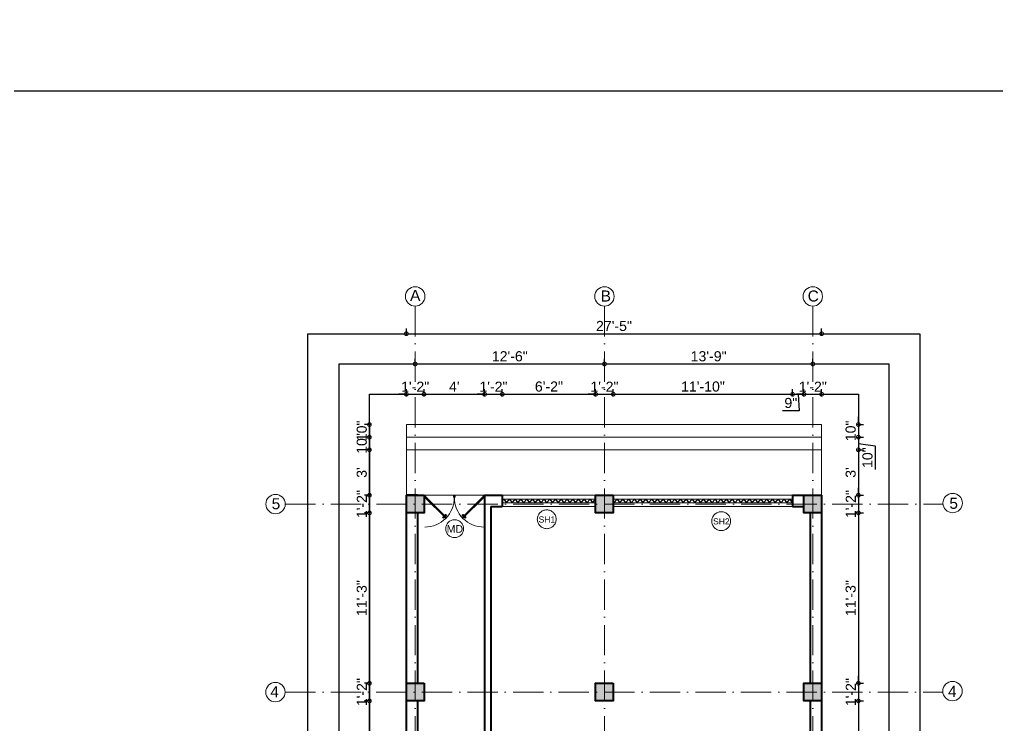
# Model space of a CAD drawing. Header units: inches. Extents: x -71 to 2682309, y -3332 to 801571.
# Drawn here: x 2656203 to 2656978, y 796172 to 796731 of the extents above; entities that cross this region are included whole.
import ezdxf

# ---------------------------------------------------------------- set-up
doc = ezdxf.new("R2010")
doc.units = ezdxf.units.IN
doc.header["$MEASUREMENT"] = 0
doc.header["$PDMODE"] = 99
for name, pattern in [('ACAD_ISO04W100', [30, 24, -3, 0, -3]), ('ACAD_ISO10W100', [18, 12, -3, 0, -3]), ('SOLID', [0])]:
    doc.linetypes.add(name, pattern=pattern)
for name, color, linetype, lineweight in [('CENTER  LINE RA', 10, 'ACAD_ISO04W100', 18), ('CONC. OUTLINE RA', 150, 'Continuous', 40), ('ele 4', 114, 'Continuous', 9), ('elev 2', 20, 'Continuous', 25), ('HATCH RA', 8, 'Continuous', 9), ('PUERTAS', 7, 'Continuous', 13), ('stair EA', 132, 'Continuous', 5), ('TEXT RA', 254, 'Continuous', 20), ('TEXTURE EA', 8, 'ACAD_ISO10W100', 9), ('wall EA', 24, 'Continuous', 40), ('WALL RA', 42, 'Continuous', 50), ('Win EA', 114, 'Continuous', 5)]:
    doc.layers.add(name, color=color, linetype=linetype, lineweight=lineweight)
for name, color, linetype in [('HACTH', 7, 'Continuous'), ('lettring', 7, 'Continuous'), ('text EA', 7, 'Continuous')]:
    doc.layers.add(name, color=color, linetype=linetype)
doc.styles.add('EAPL', font='arial.ttf', dxfattribs={"height": 8})
doc.styles.get("Standard").update_dxf_attribs({"font": 'arial.ttf'})
doc.dimstyles.new('EA Copy of 1-8', dxfattribs={"dimtxt": 8, "dimasz": 6, "dimexe": 4, "dimexo": 6, "dimgap": 2, "dimtad": 1, "dimdec": 0, "dimzin": 0, "dimdsep": 46, "dimlunit": 3, "dimtxsty": 'EAPL', "dimblk": 'DOTSMALL', "dimcen": -0.09, "dimdle": 6, "dimclrd": 256, "dimclre": 256, "dimclrt": 256, "dimadec": 0, "dimazin": 0, "dimtfac": 8, "dimtdec": 0, "dimtix": 1, "dimtmove": 0, "dimatfit": 3, "dimldrblk": 'OPEN30', "dimfxl": 1, "dimfxlon": 1, "dimtolj": 1, "dimtzin": 0, "dimlwd": -1, "dimlwe": -1, "dimarcsym": 0})

# ---------------------------------------------------------------- blocks, each defined once
blk = doc.blocks.new('COLUMN')
at = {"layer": 'HACTH', "lineweight": 30, "transparency": 33554541}
h = blk.add_hatch(color=256, dxfattribs=at)
h.dxf.hatch_style = 1
h.paths.add_polyline_path([(2659104.19, 784576.38), (2659090.19, 784576.38), (2659090.19, 784562.38), (2659104.19, 784562.38)])
at = {"layer": 'CONC. OUTLINE RA'}
blk.add_lwpolyline([(2659090.19, 784576.38), (2659104.19, 784576.38), (2659104.19, 784562.38), (2659090.19, 784562.38)], close=True, dxfattribs=at)
blk = doc.blocks.new('3ft')
at = {"layer": 'PUERTAS', "color": 6}
for p, q in [((1, 2.5), (25.2, 26.7)), ((26, 25.9), (1.8, 1.6)), ((26, 25.9), (25.2, 26.7)), ((0, 2.4), (0, 0)), ((0.7, 2.4), (0, 2.4)), ((1.6, 0), (0, 0)), ((0.7, 1.5), (0.7, 2.4)), ((0.8, 1.5), (0.7, 1.5)), ((0.8, 1.5), (0.8, 2.4)), ((0.8, 1.2), (0.8, 1.5)), ((1.6, 1.2), (0.8, 1.2)), ((1.6, 1.8), (0.9, 2.5)), ((1.6, 1.9), (1, 2.5)), ((1.6, 1.9), (1.6, 1.8)), ((1.8, 1.6), (1.6, 1.8)), ((1.6, 0), (1.6, 1.2)), ((34.4, 0), (34.4, 1.2)), ((34.4, 1.2), (35.2, 1.2)), ((34.4, 0), (36, 0)), ((35.2, 1.2), (35.2, 2.4)), ((35.2, 2.4), (36, 2.4)), ((36, 0), (36, 2.4))]:
    blk.add_line(p, q, dxfattribs=at)
at = {"layer": 'PUERTAS', "color": 8}
for p, q in [((22.6, 24.9), (21.6, 25.7)), ((22.6, 25), (21.7, 25.7)), ((22.7, 25.1), (21.8, 25.9)), ((22.1, 26.3), (22, 26.1)), ((22.9, 25.2), (22, 26.1)), ((22.1, 26.3), (22.3, 26.4)), ((22.3, 26.4), (22.3, 26.4)), ((23.2, 25.5), (22.3, 26.4)), ((23.3, 25.7), (22.5, 26.6)), ((23.5, 25.8), (22.7, 26.8)), ((23.4, 25.8), (22.7, 26.7)), ((22.7, 24.3), (23, 24.8)), ((23, 25), (22.8, 25.1)), ((23, 25), (22.9, 25.2)), ((23, 25), (22.9, 25.1)), ((22.9, 24.5), (23.1, 24.9)), ((23.1, 25.1), (23, 25.2)), ((23.1, 24.8), (23.2, 25)), ((23.3, 25.3), (23.2, 25.4)), ((23.4, 25.4), (23.3, 25.6)), ((23.4, 25.4), (23.3, 25.5)), ((23.4, 25.4), (23.3, 25.5)), ((23.3, 24.9), (23.3, 25.1)), ((23.5, 25.1), (23.3, 25.1)), ((23.6, 25.3), (23.4, 25.2)), ((23.9, 25.5), (23.5, 25.3)), ((24.1, 25.7), (23.6, 25.4)), ((23.6, 23.4), (24.1, 23.7)), ((23.8, 23.6), (24.2, 23.8)), ((24.1, 23.8), (24.3, 23.9)), ((24.2, 24), (24.4, 24)), ((24.2, 23.3), (25, 22.3)), ((24.3, 23.7), (24.4, 23.6)), ((24.3, 23.7), (24.5, 23.6)), ((24.3, 23.6), (24.4, 23.5)), ((24.3, 23.3), (25.1, 22.4)), ((24.4, 24.2), (24.4, 24)), ((24.4, 23.8), (24.5, 23.7)), ((24.4, 23.4), (25.2, 22.5)), ((24.6, 24.3), (24.5, 24.1)), ((24.5, 23.6), (25.4, 22.7)), ((24.8, 24.6), (24.6, 24.2)), ((24.6, 24), (24.7, 23.9)), ((25, 24.8), (24.7, 24.3)), ((24.7, 24.1), (24.8, 23.9)), ((24.7, 24.1), (24.8, 24)), ((24.8, 24.1), (24.9, 24)), ((24.8, 23.8), (25.7, 23)), ((25, 24), (25.9, 23.2)), ((25.1, 24.2), (26.1, 23.4)), ((25.1, 24.1), (26, 23.3)), ((25.6, 22.8), (25.4, 22.7)), ((25.6, 22.8), (25.7, 23)), ((25.7, 23), (25.7, 23)), ((0, 0), (36, 0))]:
    blk.add_line(p, q, dxfattribs=at)
at = {"layer": 'PUERTAS', "color": 1}
for p, q in [((21.7, 25.8), (22.1, 26.3)), ((21.7, 25.7), (22.2, 26.2)), ((21.7, 25.8), (21.7, 25.8)), ((22.5, 25), (21.7, 25.6)), ((22.6, 26.7), (22.1, 26.3)), ((22.7, 26.7), (22.2, 26.2)), ((22.6, 26.7), (22.6, 26.7)), ((22.6, 25), (23, 25.4)), ((22.6, 24.3), (22.9, 24.7)), ((22.6, 24.1), (22.6, 24.1)), ((22.7, 25.1), (22.7, 25.1)), ((23.4, 25.9), (22.8, 26.7)), ((22.8, 25.1), (23.1, 25.3)), ((22.9, 25), (22.8, 25.1)), ((22.9, 24.9), (23.2, 25.2)), ((22.9, 24.8), (22.9, 24.8)), ((22.9, 24.7), (22.9, 24.7)), ((23.4, 25.8), (23, 25.4)), ((23.3, 25.6), (23.1, 25.3)), ((23.5, 25.5), (23.2, 25.2)), ((23.3, 25.7), (23.3, 25.7)), ((23.4, 25.5), (23.3, 25.6)), ((23.4, 23.3), (23.4, 23.3)), ((23.6, 25.5), (23.6, 25.5)), ((23.6, 23.3), (24, 23.6)), ((24.1, 25.8), (23.7, 25.5)), ((23.7, 25.5), (23.7, 25.5)), ((24, 23.6), (24, 23.6)), ((24.1, 23.6), (24.1, 23.6)), ((24.3, 25.8), (24.3, 25.8)), ((24.3, 23.6), (24.5, 23.9)), ((24.3, 23.3), (24.7, 23.7)), ((24.3, 23.6), (24.4, 23.5)), ((24.3, 23.2), (24.9, 22.4)), ((24.4, 23.5), (24.6, 23.8)), ((24.4, 23.4), (24.4, 23.4)), ((24.8, 24.1), (24.5, 23.9)), ((24.9, 24), (24.6, 23.8)), ((25.1, 24.1), (24.7, 23.7)), ((25.1, 24.8), (24.8, 24.4)), ((24.8, 24.4), (24.8, 24.4)), ((24.8, 24.3), (24.8, 24.3)), ((24.8, 24.1), (24.9, 24)), ((25, 24), (25, 24)), ((25, 22.4), (25.5, 22.9)), ((25.1, 25), (25.1, 25)), ((25.1, 22.4), (25.6, 22.8)), ((25.2, 24.1), (26, 23.5)), ((26, 23.4), (25.5, 22.9)), ((26, 23.3), (25.6, 22.8)), ((26, 23.3), (26, 23.3)), ((25.1, 22.4), (25.1, 22.4))]:
    blk.add_line(p, q, dxfattribs=at)
at = {"layer": 'PUERTAS', "color": 2}
for p, q in [((22, 26.1), (22, 26.1)), ((25.4, 22.7), (25.4, 22.7))]:
    blk.add_line(p, q, dxfattribs=at)
at = {"layer": 'PUERTAS', "color": 6}
for radius in [0.155, 0.0752]:
    blk.add_circle((0.8, 2.6), radius, dxfattribs=at)
blk.add_arc((0.8, 2.6), 34.4, 359.7285, 90.0333, dxfattribs=at)
at = {"layer": 'PUERTAS', "color": 1}
for centre, start, end in [((22.5, 25), 231.0764, 315), ((22.7, 24.2), 135, 225), ((22.7, 26.7), 38.9236, 135), ((22.8, 25.1), 225, 315), ((23, 24.9), 135, 219.7428), ((22.9, 24.8), 315, 39.7428), ((23.3, 25.6), 315, 45), ((23.4, 25.9), 315, 38.9236), ((23.5, 23.4), 225, 315), ((23.5, 25.4), 50.2572, 135), ((23.6, 25.5), 230.2572, 315), ((24.1, 23.6), 50.2572, 135), ((24.2, 25.7), 45, 135), ((24.2, 23.7), 230.2572, 315), ((24.3, 23.2), 135, 218.9236), ((24.4, 23.5), 135, 225), ((24.8, 24.3), 135, 219.7428), ((24.7, 24.2), 315, 39.7428), ((24.9, 24), 45, 135), ((25, 24.9), 315, 45), ((25.2, 24.1), 51.0764, 135), ((26, 23.4), 315, 51.0764), ((25, 22.4), 218.9236, 315)]:
    blk.add_arc(centre, 0.08, start, end, dxfattribs=at)
blk = doc.blocks.new('*U327')
at = {"color": 3, "xscale": -1}
blk.add_blockref('3ft', (42, 0), dxfattribs=at)
blk = doc.blocks.new('_DotSmall')
at = {"color": 0, "linetype": 'ByBlock', "const_width": 0.5}
blk.add_lwpolyline([(-0.0625, 0, 1), (0.0625, 0, 1)], format="xyb", close=True, dxfattribs=at)
blk = doc.blocks.new('*D754')
at = {"layer": 'Defpoints', "color": 0, "transparency": 16777216}
for p in [(2656523.56, 796434.42), (2656509.56, 796354.42), (2656523.56, 796354.42)]:
    blk.add_point(p, dxfattribs=at)
at = {"layer": 'lettring', "transparency": 16777216}
for p, q in [((2656509.56, 796434.42), (2656503.56, 796434.42)), ((2656509.56, 796433.42), (2656509.56, 796438.42)), ((2656509.56, 796434.42), (2656523.56, 796434.42)), ((2656523.56, 796433.42), (2656523.56, 796438.42)), ((2656523.56, 796434.42), (2656529.56, 796434.42))]:
    blk.add_line(p, q, dxfattribs=at)
at = {"layer": 'lettring', "transparency": 16777216, "xscale": 6, "yscale": 6, "zscale": 6}
blk.add_blockref('_DotSmall', (2656509.56, 796434.42), dxfattribs=at)
at = {"layer": 'lettring', "transparency": 16777216, "xscale": 6, "yscale": 6, "zscale": 6, "rotation": 180}
blk.add_blockref('_DotSmall', (2656523.56, 796434.42), dxfattribs=at)
at = {"layer": 'lettring', "transparency": 16777216, "insert": (2656516.56, 796440.43), "char_height": 8, "attachment_point": 5, "style": 'EAPL'}
blk.add_mtext('\\A1;1\'-2"', dxfattribs=at)
blk = doc.blocks.new('_Open30')
at = {"color": 0, "linetype": 'ByBlock', "lineweight": -2}
for p, q in [((-1, 0.27), (0, 0)), ((0, 0), (-1, -0.27)), ((0, 0), (-1, 0))]:
    blk.add_line(p, q, dxfattribs=at)
blk = doc.blocks.new('*D755')
at = {"layer": 'Defpoints', "color": 0, "transparency": 16777216}
for p in [(2656571.55, 796434.42), (2656523.56, 796354.42), (2656571.55, 796354.42)]:
    blk.add_point(p, dxfattribs=at)
at = {"layer": 'lettring', "transparency": 16777216}
for p, q in [((2656517.56, 796434.42), (2656577.55, 796434.42)), ((2656523.56, 796433.42), (2656523.56, 796438.42)), ((2656571.55, 796433.42), (2656571.55, 796438.42))]:
    blk.add_line(p, q, dxfattribs=at)
at = {"layer": 'lettring', "transparency": 16777216, "xscale": 6, "yscale": 6, "zscale": 6, "rotation": 180}
blk.add_blockref('_DotSmall', (2656523.56, 796434.42), dxfattribs=at)
at = {"layer": 'lettring', "transparency": 16777216, "xscale": 6, "yscale": 6, "zscale": 6}
blk.add_blockref('_DotSmall', (2656571.55, 796434.42), dxfattribs=at)
at = {"layer": 'lettring', "transparency": 16777216, "insert": (2656547.56, 796440.42), "char_height": 8, "attachment_point": 5, "style": 'EAPL'}
blk.add_mtext("\\A1;4'", dxfattribs=at)
blk = doc.blocks.new('*D756')
at = {"layer": 'Defpoints', "color": 0, "transparency": 16777216}
for p in [(2656585.55, 796434.42), (2656571.55, 796354.42), (2656585.55, 796354.42)]:
    blk.add_point(p, dxfattribs=at)
at = {"layer": 'lettring', "transparency": 16777216}
for p, q in [((2656571.55, 796434.42), (2656565.55, 796434.42)), ((2656571.55, 796433.42), (2656571.55, 796438.42)), ((2656571.55, 796434.42), (2656585.55, 796434.42)), ((2656585.55, 796433.42), (2656585.55, 796438.42)), ((2656585.55, 796434.42), (2656591.55, 796434.42))]:
    blk.add_line(p, q, dxfattribs=at)
at = {"layer": 'lettring', "transparency": 16777216, "xscale": 6, "yscale": 6, "zscale": 6}
blk.add_blockref('_DotSmall', (2656571.55, 796434.42), dxfattribs=at)
at = {"layer": 'lettring', "transparency": 16777216, "xscale": 6, "yscale": 6, "zscale": 6, "rotation": 180}
blk.add_blockref('_DotSmall', (2656585.55, 796434.42), dxfattribs=at)
at = {"layer": 'lettring', "transparency": 16777216, "insert": (2656578.55, 796440.43), "char_height": 8, "attachment_point": 5, "style": 'EAPL'}
blk.add_mtext('\\A1;1\'-2"', dxfattribs=at)
blk = doc.blocks.new('*D757')
at = {"layer": 'Defpoints', "color": 0, "transparency": 16777216}
for p in [(2656659.46, 796434.42), (2656585.55, 796354.42), (2656659.46, 796354.42)]:
    blk.add_point(p, dxfattribs=at)
at = {"layer": 'lettring', "transparency": 16777216}
for p, q in [((2656579.55, 796434.42), (2656665.46, 796434.42)), ((2656585.55, 796433.42), (2656585.55, 796438.42)), ((2656659.46, 796433.42), (2656659.46, 796438.42))]:
    blk.add_line(p, q, dxfattribs=at)
at = {"layer": 'lettring', "transparency": 16777216, "xscale": 6, "yscale": 6, "zscale": 6, "rotation": 180}
blk.add_blockref('_DotSmall', (2656585.55, 796434.42), dxfattribs=at)
at = {"layer": 'lettring', "transparency": 16777216, "xscale": 6, "yscale": 6, "zscale": 6}
blk.add_blockref('_DotSmall', (2656659.46, 796434.42), dxfattribs=at)
at = {"layer": 'lettring', "transparency": 16777216, "insert": (2656622.5, 796440.5), "char_height": 8, "attachment_point": 5, "style": 'EAPL'}
blk.add_mtext('\\A1;6\'-2"', dxfattribs=at)
blk = doc.blocks.new('*D758')
at = {"layer": 'Defpoints', "color": 0, "transparency": 16777216}
for p in [(2656673.46, 796434.42), (2656659.46, 796354.42), (2656673.46, 796354.42)]:
    blk.add_point(p, dxfattribs=at)
at = {"layer": 'lettring', "transparency": 16777216}
for p, q in [((2656659.46, 796434.42), (2656653.46, 796434.42)), ((2656659.46, 796433.42), (2656659.46, 796438.42)), ((2656659.46, 796434.42), (2656673.46, 796434.42)), ((2656673.46, 796433.42), (2656673.46, 796438.42)), ((2656673.46, 796434.42), (2656679.46, 796434.42))]:
    blk.add_line(p, q, dxfattribs=at)
at = {"layer": 'lettring', "transparency": 16777216, "xscale": 6, "yscale": 6, "zscale": 6}
blk.add_blockref('_DotSmall', (2656659.46, 796434.42), dxfattribs=at)
at = {"layer": 'lettring', "transparency": 16777216, "xscale": 6, "yscale": 6, "zscale": 6, "rotation": 180}
blk.add_blockref('_DotSmall', (2656673.46, 796434.42), dxfattribs=at)
at = {"layer": 'lettring', "transparency": 16777216, "insert": (2656666.46, 796440.43), "char_height": 8, "attachment_point": 5, "style": 'EAPL'}
blk.add_mtext('\\A1;1\'-2"', dxfattribs=at)
blk = doc.blocks.new('*D759')
at = {"layer": 'Defpoints', "color": 0, "transparency": 16777216}
for p in [(2656815.46, 796434.42), (2656673.46, 796354.42), (2656815.46, 796354.42)]:
    blk.add_point(p, dxfattribs=at)
at = {"layer": 'lettring', "transparency": 16777216}
for p, q in [((2656667.46, 796434.42), (2656821.46, 796434.42)), ((2656673.46, 796433.42), (2656673.46, 796438.42)), ((2656815.46, 796433.42), (2656815.46, 796438.42))]:
    blk.add_line(p, q, dxfattribs=at)
at = {"layer": 'lettring', "transparency": 16777216, "xscale": 6, "yscale": 6, "zscale": 6, "rotation": 180}
blk.add_blockref('_DotSmall', (2656673.46, 796434.42), dxfattribs=at)
at = {"layer": 'lettring', "transparency": 16777216, "xscale": 6, "yscale": 6, "zscale": 6}
blk.add_blockref('_DotSmall', (2656815.46, 796434.42), dxfattribs=at)
at = {"layer": 'lettring', "transparency": 16777216, "insert": (2656744.46, 796440.5), "char_height": 8, "attachment_point": 5, "style": 'EAPL'}
blk.add_mtext('\\A1;11\'-10"', dxfattribs=at)
blk = doc.blocks.new('*D760')
at = {"layer": 'Defpoints', "color": 0, "transparency": 16777216}
for p in [(2656824.46, 796434.42), (2656815.46, 796354.42), (2656824.46, 796354.42)]:
    blk.add_point(p, dxfattribs=at)
at = {"layer": 'lettring', "transparency": 16777216}
for p, q in [((2656809.46, 796434.42), (2656830.46, 796434.42)), ((2656815.46, 796433.42), (2656815.46, 796438.42)), ((2656819.96, 796434.42), (2656820.66, 796421.42)), ((2656824.46, 796433.42), (2656824.46, 796438.42)), ((2656820.66, 796421.42), (2656807.47, 796421.42))]:
    blk.add_line(p, q, dxfattribs=at)
at = {"layer": 'lettring', "transparency": 16777216, "xscale": 6, "yscale": 6, "zscale": 6, "rotation": 180}
blk.add_blockref('_DotSmall', (2656815.46, 796434.42), dxfattribs=at)
at = {"layer": 'lettring', "transparency": 16777216, "xscale": 6, "yscale": 6, "zscale": 6}
blk.add_blockref('_DotSmall', (2656824.46, 796434.42), dxfattribs=at)
at = {"layer": 'lettring', "transparency": 16777216, "insert": (2656814.06, 796427.5), "char_height": 8, "attachment_point": 5, "style": 'EAPL'}
blk.add_mtext('\\A1;9"', dxfattribs=at)
blk = doc.blocks.new('*D761')
at = {"layer": 'Defpoints', "color": 0, "transparency": 16777216}
for p in [(2656838.46, 796434.42), (2656824.46, 796354.42), (2656838.46, 796354.42)]:
    blk.add_point(p, dxfattribs=at)
at = {"layer": 'lettring', "transparency": 16777216}
for p, q in [((2656824.46, 796434.42), (2656818.46, 796434.42)), ((2656824.46, 796433.42), (2656824.46, 796438.42)), ((2656824.46, 796434.42), (2656838.46, 796434.42)), ((2656838.46, 796433.42), (2656838.46, 796438.42)), ((2656838.46, 796434.42), (2656844.46, 796434.42))]:
    blk.add_line(p, q, dxfattribs=at)
at = {"layer": 'lettring', "transparency": 16777216, "xscale": 6, "yscale": 6, "zscale": 6}
blk.add_blockref('_DotSmall', (2656824.46, 796434.42), dxfattribs=at)
at = {"layer": 'lettring', "transparency": 16777216, "xscale": 6, "yscale": 6, "zscale": 6, "rotation": 180}
blk.add_blockref('_DotSmall', (2656838.46, 796434.42), dxfattribs=at)
at = {"layer": 'lettring', "transparency": 16777216, "insert": (2656831.46, 796440.43), "char_height": 8, "attachment_point": 5, "style": 'EAPL'}
blk.add_mtext('\\A1;1\'-2"', dxfattribs=at)
blk = doc.blocks.new('*D762')
at = {"layer": 'Defpoints', "color": 0, "transparency": 16777216}
for p in [(2656666.46, 796458.42), (2656516.56, 796347.42), (2656666.46, 796347.42)]:
    blk.add_point(p, dxfattribs=at)
at = {"layer": 'lettring', "transparency": 16777216}
for p, q in [((2656516.56, 796457.42), (2656516.56, 796462.42)), ((2656666.46, 796457.42), (2656666.46, 796462.42)), ((2656510.56, 796458.42), (2656672.46, 796458.42))]:
    blk.add_line(p, q, dxfattribs=at)
at = {"layer": 'lettring', "transparency": 16777216, "xscale": 6, "yscale": 6, "zscale": 6, "rotation": 180}
blk.add_blockref('_DotSmall', (2656516.56, 796458.42), dxfattribs=at)
at = {"layer": 'lettring', "transparency": 16777216, "xscale": 6, "yscale": 6, "zscale": 6}
blk.add_blockref('_DotSmall', (2656666.46, 796458.42), dxfattribs=at)
at = {"layer": 'lettring', "transparency": 16777216, "insert": (2656591.51, 796464.5), "char_height": 8, "attachment_point": 5, "style": 'EAPL'}
blk.add_mtext('\\A1;12\'-6"', dxfattribs=at)
blk = doc.blocks.new('*D763')
at = {"layer": 'Defpoints', "color": 0, "transparency": 16777216}
for p in [(2656831.46, 796458.42), (2656666.46, 796347.42), (2656831.46, 796347.42)]:
    blk.add_point(p, dxfattribs=at)
at = {"layer": 'lettring', "transparency": 16777216}
for p, q in [((2656666.46, 796457.42), (2656666.46, 796462.42)), ((2656831.46, 796457.42), (2656831.46, 796462.42)), ((2656660.46, 796458.42), (2656837.46, 796458.42))]:
    blk.add_line(p, q, dxfattribs=at)
at = {"layer": 'lettring', "transparency": 16777216, "xscale": 6, "yscale": 6, "zscale": 6, "rotation": 180}
blk.add_blockref('_DotSmall', (2656666.46, 796458.42), dxfattribs=at)
at = {"layer": 'lettring', "transparency": 16777216, "xscale": 6, "yscale": 6, "zscale": 6}
blk.add_blockref('_DotSmall', (2656831.46, 796458.42), dxfattribs=at)
at = {"layer": 'lettring', "transparency": 16777216, "insert": (2656748.96, 796464.5), "char_height": 8, "attachment_point": 5, "style": 'EAPL'}
blk.add_mtext('\\A1;13\'-9"', dxfattribs=at)
blk = doc.blocks.new('*D764')
at = {"layer": 'Defpoints', "color": 0, "transparency": 16777216}
for p in [(2656838.46, 796482.42), (2656509.56, 796354.42), (2656838.46, 796354.42)]:
    blk.add_point(p, dxfattribs=at)
at = {"layer": 'lettring', "transparency": 16777216}
for p, q in [((2656509.56, 796481.42), (2656509.56, 796486.42)), ((2656838.46, 796481.42), (2656838.46, 796486.42)), ((2656503.56, 796482.42), (2656844.46, 796482.42))]:
    blk.add_line(p, q, dxfattribs=at)
at = {"layer": 'lettring', "transparency": 16777216, "xscale": 6, "yscale": 6, "zscale": 6, "rotation": 180}
blk.add_blockref('_DotSmall', (2656509.56, 796482.42), dxfattribs=at)
at = {"layer": 'lettring', "transparency": 16777216, "xscale": 6, "yscale": 6, "zscale": 6}
blk.add_blockref('_DotSmall', (2656838.46, 796482.42), dxfattribs=at)
at = {"layer": 'lettring', "transparency": 16777216, "insert": (2656674.01, 796488.5), "char_height": 8, "attachment_point": 5, "style": 'EAPL'}
blk.add_mtext('\\A1;27\'-5"', dxfattribs=at)
blk = doc.blocks.new('*D765')
at = {"layer": 'Defpoints', "color": 0, "transparency": 16777216}
for p in [(2656838.46, 796410.42), (2656838.46, 796400.42), (2656867.56, 796400.42)]:
    blk.add_point(p, dxfattribs=at)
at = {"layer": 'lettring', "transparency": 16777216}
for p, q in [((2656867.56, 796410.42), (2656867.56, 796416.42)), ((2656866.56, 796410.42), (2656871.56, 796410.42)), ((2656867.56, 796410.42), (2656867.56, 796400.42)), ((2656866.56, 796400.42), (2656871.56, 796400.42)), ((2656867.56, 796400.42), (2656867.56, 796394.42))]:
    blk.add_line(p, q, dxfattribs=at)
at = {"layer": 'lettring', "transparency": 16777216, "xscale": 6, "yscale": 6, "zscale": 6}
for p, rotation in [((2656867.56, 796410.42), 270), ((2656867.56, 796400.42), 90)]:
    blk.add_blockref('_DotSmall', p, dxfattribs=dict(at, rotation=rotation))
at = {"layer": 'lettring', "transparency": 16777216, "insert": (2656861.48, 796405.42), "char_height": 8, "attachment_point": 5, "rotation": 90, "style": 'EAPL'}
blk.add_mtext('\\A1;10"', dxfattribs=at)
blk = doc.blocks.new('*D766')
at = {"layer": 'Defpoints', "color": 0, "transparency": 16777216}
for p in [(2656838.46, 796400.42), (2656838.46, 796390.42), (2656867.56, 796390.42)]:
    blk.add_point(p, dxfattribs=at)
at = {"layer": 'lettring', "transparency": 16777216}
for p, q in [((2656866.56, 796400.42), (2656871.56, 796400.42)), ((2656867.56, 796406.42), (2656867.56, 796384.42)), ((2656867.56, 796395.42), (2656880.87, 796393.56)), ((2656880.87, 796393.56), (2656880.87, 796374.9)), ((2656866.56, 796390.42), (2656871.56, 796390.42))]:
    blk.add_line(p, q, dxfattribs=at)
at = {"layer": 'lettring', "transparency": 16777216, "xscale": 6, "yscale": 6, "zscale": 6}
for p, rotation in [((2656867.56, 796400.42), 90), ((2656867.56, 796390.42), 270)]:
    blk.add_blockref('_DotSmall', p, dxfattribs=dict(at, rotation=rotation))
at = {"layer": 'lettring', "transparency": 16777216, "insert": (2656874.79, 796384.23), "char_height": 8, "attachment_point": 5, "rotation": 90, "style": 'EAPL'}
blk.add_mtext('\\A1;10"', dxfattribs=at)
blk = doc.blocks.new('*D767')
at = {"layer": 'Defpoints', "color": 0, "transparency": 16777216}
for p in [(2656838.46, 796390.42), (2656838.46, 796354.42), (2656867.56, 796354.42)]:
    blk.add_point(p, dxfattribs=at)
at = {"layer": 'lettring', "transparency": 16777216}
for p, q in [((2656867.56, 796396.42), (2656867.56, 796348.42)), ((2656866.56, 796390.42), (2656871.56, 796390.42)), ((2656866.56, 796354.42), (2656871.56, 796354.42))]:
    blk.add_line(p, q, dxfattribs=at)
at = {"layer": 'lettring', "transparency": 16777216, "xscale": 6, "yscale": 6, "zscale": 6}
for p, rotation in [((2656867.56, 796390.42), 90), ((2656867.56, 796354.42), 270)]:
    blk.add_blockref('_DotSmall', p, dxfattribs=dict(at, rotation=rotation))
at = {"layer": 'lettring', "transparency": 16777216, "insert": (2656861.48, 796372.42), "char_height": 8, "attachment_point": 5, "rotation": 90, "style": 'EAPL'}
blk.add_mtext("\\A1;3'", dxfattribs=at)
blk = doc.blocks.new('*D768')
at = {"layer": 'Defpoints', "color": 0, "transparency": 16777216}
for p in [(2656838.46, 796354.42), (2656838.47, 796340.42), (2656867.56, 796340.42)]:
    blk.add_point(p, dxfattribs=at)
at = {"layer": 'lettring', "transparency": 16777216}
for p, q in [((2656866.56, 796354.42), (2656871.56, 796354.42)), ((2656867.56, 796354.42), (2656867.56, 796360.42)), ((2656867.56, 796354.42), (2656867.56, 796340.42)), ((2656866.56, 796340.42), (2656871.56, 796340.42)), ((2656867.56, 796340.42), (2656867.56, 796334.42))]:
    blk.add_line(p, q, dxfattribs=at)
at = {"layer": 'lettring', "transparency": 16777216, "xscale": 6, "yscale": 6, "zscale": 6}
for p, rotation in [((2656867.56, 796354.42), 270), ((2656867.56, 796340.42), 90)]:
    blk.add_blockref('_DotSmall', p, dxfattribs=dict(at, rotation=rotation))
at = {"layer": 'lettring', "transparency": 16777216, "insert": (2656861.55, 796347.42), "char_height": 8, "attachment_point": 5, "rotation": 90, "style": 'EAPL'}
blk.add_mtext('\\A1;1\'-2"', dxfattribs=at)
blk = doc.blocks.new('*D769')
at = {"layer": 'Defpoints', "color": 0, "transparency": 16777216}
for p in [(2656838.47, 796340.42), (2656838.47, 796205.42), (2656867.56, 796205.42)]:
    blk.add_point(p, dxfattribs=at)
at = {"layer": 'lettring', "transparency": 16777216}
for p, q in [((2656867.56, 796346.42), (2656867.56, 796199.42)), ((2656866.56, 796340.42), (2656871.56, 796340.42)), ((2656866.56, 796205.42), (2656871.56, 796205.42))]:
    blk.add_line(p, q, dxfattribs=at)
at = {"layer": 'lettring', "transparency": 16777216, "xscale": 6, "yscale": 6, "zscale": 6}
for p, rotation in [((2656867.56, 796340.42), 90), ((2656867.56, 796205.42), 270)]:
    blk.add_blockref('_DotSmall', p, dxfattribs=dict(at, rotation=rotation))
at = {"layer": 'lettring', "transparency": 16777216, "insert": (2656861.48, 796272.92), "char_height": 8, "attachment_point": 5, "rotation": 90, "style": 'EAPL'}
blk.add_mtext('\\A1;11\'-3"', dxfattribs=at)
blk = doc.blocks.new('*D770')
at = {"layer": 'Defpoints', "color": 0, "transparency": 16777216}
for p in [(2656838.47, 796205.42), (2656838.47, 796191.42), (2656867.56, 796191.42)]:
    blk.add_point(p, dxfattribs=at)
at = {"layer": 'lettring', "transparency": 16777216}
for p, q in [((2656867.56, 796205.42), (2656867.56, 796211.42)), ((2656866.56, 796205.42), (2656871.56, 796205.42)), ((2656867.56, 796205.42), (2656867.56, 796191.42)), ((2656866.56, 796191.42), (2656871.56, 796191.42)), ((2656867.56, 796191.42), (2656867.56, 796185.42))]:
    blk.add_line(p, q, dxfattribs=at)
at = {"layer": 'lettring', "transparency": 16777216, "xscale": 6, "yscale": 6, "zscale": 6}
for p, rotation in [((2656867.56, 796205.42), 270), ((2656867.56, 796191.42), 90)]:
    blk.add_blockref('_DotSmall', p, dxfattribs=dict(at, rotation=rotation))
at = {"layer": 'lettring', "transparency": 16777216, "insert": (2656861.55, 796198.42), "char_height": 8, "attachment_point": 5, "rotation": 90, "style": 'EAPL'}
blk.add_mtext('\\A1;1\'-2"', dxfattribs=at)
blk = doc.blocks.new('*D771')
at = {"layer": 'Defpoints', "color": 0, "transparency": 16777216}
for p in [(2656838.47, 796191.42), (2656838.47, 796061.41), (2656867.56, 796061.41)]:
    blk.add_point(p, dxfattribs=at)
at = {"layer": 'lettring', "transparency": 16777216}
for p, q in [((2656866.56, 796191.42), (2656871.56, 796191.42)), ((2656867.56, 796197.42), (2656867.56, 796055.41)), ((2656866.56, 796061.41), (2656871.56, 796061.41))]:
    blk.add_line(p, q, dxfattribs=at)
at = {"layer": 'lettring', "transparency": 16777216, "xscale": 6, "yscale": 6, "zscale": 6}
for p, rotation in [((2656867.56, 796191.42), 90), ((2656867.56, 796061.41), 270)]:
    blk.add_blockref('_DotSmall', p, dxfattribs=dict(at, rotation=rotation))
at = {"layer": 'lettring', "transparency": 16777216, "insert": (2656861.48, 796126.41), "char_height": 8, "attachment_point": 5, "rotation": 90, "style": 'EAPL'}
blk.add_mtext('\\A1;10\'-10"', dxfattribs=at)
blk = doc.blocks.new('*D777')
at = {"layer": 'Defpoints', "color": 0, "transparency": 16777216}
for p in [(2656509.56, 796410.42), (2656480.35, 796400.42), (2656509.56, 796400.42)]:
    blk.add_point(p, dxfattribs=at)
at = {"layer": 'lettring', "transparency": 16777216}
for p, q in [((2656480.35, 796410.42), (2656480.35, 796416.42)), ((2656481.35, 796410.42), (2656476.35, 796410.42)), ((2656480.35, 796410.42), (2656480.35, 796400.42)), ((2656481.35, 796400.42), (2656476.35, 796400.42)), ((2656480.35, 796400.42), (2656480.35, 796394.42))]:
    blk.add_line(p, q, dxfattribs=at)
at = {"layer": 'lettring', "transparency": 16777216, "xscale": 6, "yscale": 6, "zscale": 6}
for p, rotation in [((2656480.35, 796410.42), 270), ((2656480.35, 796400.42), 90)]:
    blk.add_blockref('_DotSmall', p, dxfattribs=dict(at, rotation=rotation))
at = {"layer": 'lettring', "transparency": 16777216, "insert": (2656474.26, 796405.42), "char_height": 8, "attachment_point": 5, "rotation": 90, "style": 'EAPL'}
blk.add_mtext('\\A1;10"', dxfattribs=at)
blk = doc.blocks.new('*D778')
at = {"layer": 'Defpoints', "color": 0, "transparency": 16777216}
for p in [(2656509.56, 796400.42), (2656480.35, 796390.42), (2656509.56, 796390.42)]:
    blk.add_point(p, dxfattribs=at)
at = {"layer": 'lettring', "transparency": 16777216}
for p, q in [((2656481.35, 796400.42), (2656476.35, 796400.42)), ((2656480.35, 796400.42), (2656480.35, 796406.42)), ((2656480.35, 796400.42), (2656480.35, 796390.42)), ((2656481.35, 796390.42), (2656476.35, 796390.42)), ((2656480.35, 796390.42), (2656480.35, 796384.42))]:
    blk.add_line(p, q, dxfattribs=at)
at = {"layer": 'lettring', "transparency": 16777216, "xscale": 6, "yscale": 6, "zscale": 6}
for p, rotation in [((2656480.35, 796400.42), 270), ((2656480.35, 796390.42), 90)]:
    blk.add_blockref('_DotSmall', p, dxfattribs=dict(at, rotation=rotation))
at = {"layer": 'lettring', "transparency": 16777216, "insert": (2656474.26, 796395.42), "char_height": 8, "attachment_point": 5, "rotation": 90, "style": 'EAPL'}
blk.add_mtext('\\A1;10"', dxfattribs=at)
blk = doc.blocks.new('*D779')
at = {"layer": 'Defpoints', "color": 0, "transparency": 16777216}
for p in [(2656509.56, 796390.42), (2656480.35, 796354.42), (2656509.56, 796354.42)]:
    blk.add_point(p, dxfattribs=at)
at = {"layer": 'lettring', "transparency": 16777216}
for p, q in [((2656480.35, 796396.42), (2656480.35, 796348.42)), ((2656481.35, 796390.42), (2656476.35, 796390.42)), ((2656481.35, 796354.42), (2656476.35, 796354.42))]:
    blk.add_line(p, q, dxfattribs=at)
at = {"layer": 'lettring', "transparency": 16777216, "xscale": 6, "yscale": 6, "zscale": 6}
for p, rotation in [((2656480.35, 796390.42), 90), ((2656480.35, 796354.42), 270)]:
    blk.add_blockref('_DotSmall', p, dxfattribs=dict(at, rotation=rotation))
at = {"layer": 'lettring', "transparency": 16777216, "insert": (2656474.26, 796372.42), "char_height": 8, "attachment_point": 5, "rotation": 90, "style": 'EAPL'}
blk.add_mtext("\\A1;3'", dxfattribs=at)
blk = doc.blocks.new('*D780')
at = {"layer": 'Defpoints', "color": 0, "transparency": 16777216}
for p in [(2656509.56, 796354.42), (2656480.35, 796340.42), (2656509.56, 796340.42)]:
    blk.add_point(p, dxfattribs=at)
at = {"layer": 'lettring', "transparency": 16777216}
for p, q in [((2656481.35, 796354.42), (2656476.35, 796354.42)), ((2656480.35, 796354.42), (2656480.35, 796360.42)), ((2656480.35, 796354.42), (2656480.35, 796340.42)), ((2656481.35, 796340.42), (2656476.35, 796340.42)), ((2656480.35, 796340.42), (2656480.35, 796334.42))]:
    blk.add_line(p, q, dxfattribs=at)
at = {"layer": 'lettring', "transparency": 16777216, "xscale": 6, "yscale": 6, "zscale": 6}
for p, rotation in [((2656480.35, 796354.42), 270), ((2656480.35, 796340.42), 90)]:
    blk.add_blockref('_DotSmall', p, dxfattribs=dict(at, rotation=rotation))
at = {"layer": 'lettring', "transparency": 16777216, "insert": (2656474.33, 796347.42), "char_height": 8, "attachment_point": 5, "rotation": 90, "style": 'EAPL'}
blk.add_mtext('\\A1;1\'-2"', dxfattribs=at)
blk = doc.blocks.new('*D781')
at = {"layer": 'Defpoints', "color": 0, "transparency": 16777216}
for p in [(2656509.56, 796340.42), (2656480.35, 796205.42), (2656509.57, 796205.42)]:
    blk.add_point(p, dxfattribs=at)
at = {"layer": 'lettring', "transparency": 16777216}
for p, q in [((2656480.35, 796346.42), (2656480.35, 796199.42)), ((2656481.35, 796340.42), (2656476.35, 796340.42)), ((2656481.35, 796205.42), (2656476.35, 796205.42))]:
    blk.add_line(p, q, dxfattribs=at)
at = {"layer": 'lettring', "transparency": 16777216, "xscale": 6, "yscale": 6, "zscale": 6}
for p, rotation in [((2656480.35, 796340.42), 90), ((2656480.35, 796205.42), 270)]:
    blk.add_blockref('_DotSmall', p, dxfattribs=dict(at, rotation=rotation))
at = {"layer": 'lettring', "transparency": 16777216, "insert": (2656474.26, 796272.92), "char_height": 8, "attachment_point": 5, "rotation": 90, "style": 'EAPL'}
blk.add_mtext('\\A1;11\'-3"', dxfattribs=at)
blk = doc.blocks.new('*D782')
at = {"layer": 'Defpoints', "color": 0, "transparency": 16777216}
for p in [(2656509.57, 796205.42), (2656480.35, 796191.42), (2656509.57, 796191.42)]:
    blk.add_point(p, dxfattribs=at)
at = {"layer": 'lettring', "transparency": 16777216}
for p, q in [((2656480.35, 796205.42), (2656480.35, 796211.42)), ((2656481.35, 796205.42), (2656476.35, 796205.42)), ((2656480.35, 796205.42), (2656480.35, 796191.42)), ((2656481.35, 796191.42), (2656476.35, 796191.42)), ((2656480.35, 796191.42), (2656480.35, 796185.42))]:
    blk.add_line(p, q, dxfattribs=at)
at = {"layer": 'lettring', "transparency": 16777216, "xscale": 6, "yscale": 6, "zscale": 6}
for p, rotation in [((2656480.35, 796205.42), 270), ((2656480.35, 796191.42), 90)]:
    blk.add_blockref('_DotSmall', p, dxfattribs=dict(at, rotation=rotation))
at = {"layer": 'lettring', "transparency": 16777216, "insert": (2656474.33, 796198.42), "char_height": 8, "attachment_point": 5, "rotation": 90, "style": 'EAPL'}
blk.add_mtext('\\A1;1\'-2"', dxfattribs=at)
blk = doc.blocks.new('*D783')
at = {"layer": 'Defpoints', "color": 0, "transparency": 16777216}
for p in [(2656509.57, 796191.42), (2656480.35, 796061.41), (2656509.57, 796061.41)]:
    blk.add_point(p, dxfattribs=at)
at = {"layer": 'lettring', "transparency": 16777216}
for p, q in [((2656481.35, 796191.42), (2656476.35, 796191.42)), ((2656480.35, 796197.42), (2656480.35, 796055.41)), ((2656481.35, 796061.41), (2656476.35, 796061.41))]:
    blk.add_line(p, q, dxfattribs=at)
at = {"layer": 'lettring', "transparency": 16777216, "xscale": 6, "yscale": 6, "zscale": 6}
for p, rotation in [((2656480.35, 796191.42), 90), ((2656480.35, 796061.41), 270)]:
    blk.add_blockref('_DotSmall', p, dxfattribs=dict(at, rotation=rotation))
at = {"layer": 'lettring', "transparency": 16777216, "insert": (2656474.26, 796126.41), "char_height": 8, "attachment_point": 5, "rotation": 90, "style": 'EAPL'}
blk.add_mtext('\\A1;10\'-10"', dxfattribs=at)

msp = doc.modelspace()

# ---------------------------------------------------------------- linework, layer by layer
at = {"layer": 'CENTER  LINE RA', "linetype": 'ACAD_ISO10W100', "ltscale": 2}
for p, q in [((2656516.56, 796504.29), (2656516.56, 795628.04)), ((2656666.46, 796504.29), (2656666.46, 795628.04)), ((2656831.46, 796504.29), (2656831.46, 795628.04)), ((2656413.66, 796347.42), (2656934.55, 796347.42)), ((2656413.56, 796198.42), (2656934.46, 796198.42))]:
    msp.add_line(p, q, dxfattribs=at)
at = {"layer": 'Defpoints'}
for points in [[(2655428.79, 798914.77), (2658596.79, 798914.77), (2658596.79, 796674.54), (2655428.79, 796674.54)], [(2656431.61, 796482.42), (2656916.32, 796482.42), (2656916.32, 795652.01), (2656431.61, 795652.01)], [(2656456.35, 796458.42), (2656891.58, 796458.42), (2656891.58, 795676.75), (2656456.35, 795676.75)], [(2656480.35, 796434.42), (2656867.58, 796434.42), (2656867.58, 795700.75), (2656480.35, 795700.75)]]:
    msp.add_lwpolyline(points, close=True, dxfattribs=at)
at = {"layer": 'ele 4', "linetype": 'SOLID'}
for p, q in [((2656548.11, 796354.42), (2656523.56, 796354.42)), ((2656571.55, 796354.42), (2656570.46, 796354.42)), ((2656659.46, 796354.42), (2656585.55, 796354.42)), ((2656815.46, 796354.42), (2656673.46, 796354.42)), ((2656585.55, 796351.42), (2656659.46, 796351.42)), ((2656585.55, 796348.39), (2656659.46, 796348.39)), ((2656815.46, 796351.42), (2656673.46, 796351.42)), ((2656673.46, 796348.39), (2656815.46, 796348.39)), ((2656585.55, 796345.39), (2656659.46, 796345.39)), ((2656673.46, 796345.39), (2656815.46, 796345.39))]:
    msp.add_line(p, q, dxfattribs=at)
at = {"layer": 'elev 2'}
for p, q in [((2656585.55, 796349.91), (2656586.81, 796351.42)), ((2656586.81, 796351.42), (2656588.87, 796348.39)), ((2656588.87, 796348.39), (2656591.24, 796351.42)), ((2656591.24, 796351.42), (2656593.33, 796348.39)), ((2656593.33, 796348.39), (2656595.87, 796351.42)), ((2656593.33, 796348.39), (2656595.87, 796351.42)), ((2656595.87, 796351.42), (2656597.93, 796348.39)), ((2656597.93, 796348.39), (2656600.3, 796351.42)), ((2656600.3, 796351.42), (2656602.39, 796348.39)), ((2656602.39, 796348.39), (2656604.92, 796351.42)), ((2656604.92, 796351.42), (2656607.01, 796348.39)), ((2656607.01, 796348.39), (2656609.55, 796351.42)), ((2656609.55, 796351.42), (2656611.6, 796348.39)), ((2656611.6, 796348.39), (2656613.98, 796351.42)), ((2656613.98, 796351.42), (2656616.06, 796348.39)), ((2656616.06, 796348.39), (2656618.6, 796351.42)), ((2656618.6, 796351.42), (2656620.69, 796348.39)), ((2656620.69, 796348.39), (2656623.23, 796351.42)), ((2656623.23, 796351.42), (2656625.28, 796348.39)), ((2656625.28, 796348.39), (2656627.66, 796351.42)), ((2656627.66, 796351.42), (2656629.74, 796348.39)), ((2656629.74, 796348.39), (2656632.28, 796351.42)), ((2656632.28, 796351.42), (2656634.37, 796348.39)), ((2656634.37, 796348.39), (2656636.9, 796351.42)), ((2656636.9, 796351.42), (2656638.96, 796348.39)), ((2656638.96, 796348.39), (2656641.34, 796351.42)), ((2656641.34, 796351.42), (2656643.42, 796348.39)), ((2656643.42, 796348.39), (2656645.96, 796351.42)), ((2656643.42, 796348.39), (2656645.96, 796351.42)), ((2656645.96, 796351.42), (2656648.02, 796348.39)), ((2656648.02, 796348.39), (2656650.39, 796351.42)), ((2656650.39, 796351.42), (2656652.48, 796348.39)), ((2656652.48, 796348.39), (2656655.02, 796351.42)), ((2656655.02, 796351.42), (2656657.1, 796348.39)), ((2656657.1, 796348.39), (2656659.46, 796351.21)), ((2656673.96, 796348.39), (2656676.49, 796351.42)), ((2656673.96, 796348.39), (2656676.49, 796351.42)), ((2656676.49, 796351.42), (2656678.55, 796348.39)), ((2656678.55, 796348.39), (2656681.09, 796351.42)), ((2656678.55, 796348.39), (2656681.09, 796351.42)), ((2656681.09, 796351.42), (2656683.14, 796348.39)), ((2656683.14, 796348.39), (2656685.68, 796351.42)), ((2656683.14, 796348.39), (2656685.68, 796351.42)), ((2656685.68, 796351.42), (2656687.74, 796348.39)), ((2656687.74, 796348.39), (2656690.28, 796351.42)), ((2656687.74, 796348.39), (2656690.28, 796351.42)), ((2656690.28, 796351.42), (2656692.33, 796348.39)), ((2656692.33, 796348.39), (2656694.87, 796351.42)), ((2656692.33, 796348.39), (2656694.87, 796351.42)), ((2656694.87, 796351.42), (2656696.93, 796348.39)), ((2656696.93, 796348.39), (2656699.3, 796351.42)), ((2656699.3, 796351.42), (2656701.39, 796348.39)), ((2656701.39, 796348.39), (2656703.93, 796351.42)), ((2656703.93, 796351.42), (2656706.01, 796348.39)), ((2656706.01, 796348.39), (2656708.55, 796351.42)), ((2656708.55, 796351.42), (2656710.61, 796348.39)), ((2656710.61, 796348.39), (2656712.98, 796351.42)), ((2656712.98, 796351.42), (2656715.07, 796348.39)), ((2656715.07, 796348.39), (2656717.61, 796351.42)), ((2656717.61, 796351.42), (2656719.69, 796348.39)), ((2656719.69, 796348.39), (2656722.23, 796351.42)), ((2656722.23, 796351.42), (2656724.29, 796348.39)), ((2656724.29, 796348.39), (2656726.66, 796351.42)), ((2656726.66, 796351.42), (2656728.75, 796348.39)), ((2656728.75, 796348.39), (2656731.28, 796351.42)), ((2656731.28, 796351.42), (2656733.37, 796348.39)), ((2656733.37, 796348.39), (2656735.91, 796351.42)), ((2656735.91, 796351.42), (2656737.96, 796348.39)), ((2656737.96, 796348.39), (2656740.34, 796351.42)), ((2656740.34, 796351.42), (2656742.42, 796348.39)), ((2656742.42, 796348.39), (2656744.96, 796351.42)), ((2656742.42, 796348.39), (2656744.96, 796351.42)), ((2656744.96, 796351.42), (2656747.02, 796348.39)), ((2656747.02, 796348.39), (2656749.39, 796351.42)), ((2656749.39, 796351.42), (2656751.48, 796348.39)), ((2656751.48, 796348.39), (2656754.02, 796351.42)), ((2656754.02, 796351.42), (2656756.1, 796348.39)), ((2656756.1, 796348.39), (2656758.64, 796351.42)), ((2656758.64, 796351.42), (2656760.7, 796348.39)), ((2656760.7, 796348.39), (2656763.07, 796351.42)), ((2656763.07, 796351.42), (2656765.16, 796348.39)), ((2656765.16, 796348.39), (2656767.7, 796351.42)), ((2656767.7, 796351.42), (2656769.78, 796348.39)), ((2656769.78, 796348.39), (2656772.32, 796351.42)), ((2656772.32, 796351.42), (2656774.38, 796348.39)), ((2656774.38, 796348.39), (2656776.75, 796351.42)), ((2656776.75, 796351.42), (2656778.84, 796348.39)), ((2656778.84, 796348.39), (2656781.38, 796351.42)), ((2656778.84, 796348.39), (2656781.38, 796351.42)), ((2656781.38, 796351.42), (2656783.43, 796348.39)), ((2656783.43, 796348.39), (2656785.81, 796351.42)), ((2656785.81, 796351.42), (2656787.89, 796348.39)), ((2656787.89, 796348.39), (2656790.43, 796351.42)), ((2656790.43, 796351.42), (2656792.52, 796348.39)), ((2656792.52, 796348.39), (2656795.05, 796351.42)), ((2656795.05, 796351.42), (2656797.11, 796348.39)), ((2656797.11, 796348.39), (2656799.49, 796351.42)), ((2656799.49, 796351.42), (2656801.57, 796348.39)), ((2656801.57, 796348.39), (2656804.11, 796351.42)), ((2656804.11, 796351.42), (2656806.2, 796348.39)), ((2656806.2, 796348.39), (2656808.73, 796351.42)), ((2656808.73, 796351.42), (2656810.79, 796348.39)), ((2656810.79, 796348.39), (2656813.16, 796351.42)), ((2656813.16, 796351.42), (2656815.25, 796348.39)), ((2656815.25, 796348.39), (2656815.46, 796348.64)), ((2656815.25, 796348.39), (2656815.46, 796348.64))]:
    msp.add_line(p, q, dxfattribs=at)
at = {"layer": 'HATCH RA'}
msp.add_line((2656824.46, 796354.42), (2656824.46, 796340.42), dxfattribs=at)
at = {"layer": 'stair EA'}
for p, q in [((2656509.56, 796354.42), (2656509.56, 796410.42)), ((2656509.56, 796410.42), (2656838.46, 796410.42)), ((2656838.46, 796354.42), (2656838.46, 796410.42)), ((2656509.56, 796400.42), (2656838.46, 796400.42)), ((2656509.56, 796390.42), (2656838.46, 796390.42))]:
    msp.add_line(p, q, dxfattribs=at)
at = {"layer": 'TEXTURE EA', "linetype": 'ByBlock', "ltscale": 2}
for centre in [(2656516.56, 796511.98), (2656666.46, 796511.98), (2656831.46, 796511.98), (2656405.97, 796347.42), (2656942.2, 796348.23), (2656942.11, 796199.23), (2656405.87, 796198.42)]:
    msp.add_circle(centre, 7.69, dxfattribs=at)
at = {"layer": 'TEXTURE EA', "linetype": 'ACAD_ISO10W100', "ltscale": 4}
for centre, radius in [((2656620.74, 796335.38), 7.46), ((2656758.92, 796333.87), 7.46), ((2656547.82, 796327.92), 7.09)]:
    msp.add_circle(centre, radius, dxfattribs=at)
at = {"layer": 'wall EA'}
for p, q in [((2656571.55, 796354.42), (2656585.55, 796354.42)), ((2656571.55, 796354.42), (2656571.55, 795877.92)), ((2656585.55, 796354.42), (2656585.55, 796345.39)), ((2656815.46, 796354.42), (2656815.46, 796345.39)), ((2656815.46, 796354.42), (2656824.46, 796354.42)), ((2656838.48, 796352.42), (2656838.38, 795764.04)), ((2656509.56, 796205.42), (2656509.56, 796340.42)), ((2656518.54, 796205.42), (2656518.54, 796340.42)), ((2656576.55, 796345.39), (2656585.55, 796345.39)), ((2656576.55, 796345.39), (2656576.55, 795886.92)), ((2656815.46, 796345.39), (2656824.46, 796345.39)), ((2656829.47, 796340.42), (2656829.47, 796205.42)), ((2656509.57, 796061.41), (2656509.57, 796191.42)), ((2656518.54, 796061.41), (2656518.54, 796191.42)), ((2656829.47, 796191.42), (2656829.47, 796061.41))]:
    msp.add_line(p, q, dxfattribs=at)
at = {"layer": 'WALL RA'}
msp.add_line((2656509.56, 796354.42), (2656518.53, 796354.42), dxfattribs=at)

# ---------------------------------------------------------------- block references
at = {"layer": 'HATCH RA', "lineweight": 30, "rotation": 270}
for p in [(1871947.18, 3455444.6), (1872097.08, 3455444.6), (1872262.08, 3455444.6), (1871947.19, 3455295.6), (1872097.09, 3455295.6), (1872262.09, 3455295.6)]:
    msp.add_blockref('COLUMN', p, dxfattribs=at)
at = {"layer": 'Win EA', "yscale": 0.6812915640384177, "zscale": 0.6812915640384177, "rotation": 180}
for p, xscale in [((2656552.2, 796354.42), 0.6812915640384177), ((2656542.94, 796354.42), -0.6812915640384177)]:
    msp.add_blockref('*U327', p, dxfattribs=dict(at, xscale=xscale))

# ---------------------------------------------------------------- texts
at = {"layer": 'text EA', "attachment_point": 2}
for s, insert, char_height, width in [('MD', (2656547.99, 796330.72), 6, 11.1695), ('SH1', (2656620.88, 796337.64), 4.849, 9.026), ('SH2', (2656759.05, 796336.13), 4.849, 9.026)]:
    msp.add_mtext(s, dxfattribs=dict(at, insert=insert, char_height=char_height, width=width))
at = {"layer": 'TEXT RA', "char_height": 8.76, "attachment_point": 1}
for s, insert in [('A', (2656512.51, 796517.16)), ('B', (2656663.5, 796516.66)), ('C', (2656827.4, 796516.66)), ('5', (2656402.91, 796352.1)), ('5', (2656939.64, 796352.41)), ('4', (2656401.82, 796203.1)), ('4', (2656938.55, 796203.41))]:
    msp.add_mtext_dynamic_manual_height_columns(s, width=8.7644, gutter_width=43.82, heights=[0], dxfattribs=dict(at, insert=insert))

# ---------------------------------------------------------------- dimensions: what is measured, and where the dimension line sits
at = {"layer": 'lettring'}
for base, p1, p2, picture, middle in [((2656838.46, 796482.42), (2656509.56, 796354.42), (2656838.46, 796354.42), '*D764', (2656674.01, 796488.5)), ((2656666.46, 796458.42), (2656516.56, 796347.42), (2656666.46, 796347.42), '*D762', (2656591.51, 796464.5)), ((2656831.46, 796458.42), (2656666.46, 796347.42), (2656831.46, 796347.42), '*D763', (2656748.96, 796464.5)), ((2656523.56, 796434.42), (2656509.56, 796354.42), (2656523.56, 796354.42), '*D754', (2656516.56, 796440.43))]:
    dim = msp.add_linear_dim(base=base, p1=p1, p2=p2, dimstyle='EA Copy of 1-8', dxfattribs=at)
    dim.commit()
    dim.dimension.update_dxf_attribs({"geometry": picture, "text_midpoint": middle})
for base, p1, p2, picture, middle in [((2656571.55, 796434.42), (2656523.56, 796354.42), (2656571.55, 796354.42), '*D755', (2656547.56, 796440.42)), ((2656585.55, 796434.42), (2656571.55, 796354.42), (2656585.55, 796354.42), '*D756', (2656578.55, 796440.43)), ((2656659.46, 796434.42), (2656585.55, 796354.42), (2656659.46, 796354.42), '*D757', (2656622.5, 796440.5)), ((2656673.46, 796434.42), (2656659.46, 796354.42), (2656673.46, 796354.42), '*D758', (2656666.46, 796440.43)), ((2656815.46, 796434.42), (2656673.46, 796354.42), (2656815.46, 796354.42), '*D759', (2656744.46, 796440.5)), ((2656838.46, 796434.42), (2656824.46, 796354.42), (2656838.46, 796354.42), '*D761', (2656831.46, 796440.43))]:
    dim = msp.add_linear_dim(base=base, p1=p1, p2=p2, dimstyle='EA Copy of 1-8', override={"dimtmove": 1}, dxfattribs=at)
    dim.commit()
    dim.dimension.update_dxf_attribs({"geometry": picture, "text_midpoint": middle})
dim = msp.add_linear_dim(base=(2656824.46, 796434.42), p1=(2656815.46, 796354.42), p2=(2656824.46, 796354.42), dimstyle='EA Copy of 1-8', override={"dimtmove": 1}, dxfattribs=at)
dim.commit()
dim.dimension.update_dxf_attribs({"geometry": '*D760', "text_midpoint": (2656818.66, 796421.42), "dimtype": 160})
for base, p1, p2, picture, middle in [((2656480.35, 796400.42), (2656509.56, 796410.42), (2656509.56, 796400.42), '*D777', (2656474.26, 796405.42)), ((2656867.56, 796400.42), (2656838.46, 796410.42), (2656838.46, 796400.42), '*D765', (2656861.48, 796405.42))]:
    dim = msp.add_linear_dim(base=base, p1=p1, p2=p2, angle=90, dimstyle='EA Copy of 1-8', dxfattribs=at)
    dim.commit()
    dim.dimension.update_dxf_attribs({"geometry": picture, "text_midpoint": middle})
for base, p1, p2, picture, middle in [((2656480.35, 796390.42), (2656509.56, 796400.42), (2656509.56, 796390.42), '*D778', (2656474.26, 796395.42)), ((2656480.35, 796354.42), (2656509.56, 796390.42), (2656509.56, 796354.42), '*D779', (2656474.26, 796372.42)), ((2656867.56, 796354.42), (2656838.46, 796390.42), (2656838.46, 796354.42), '*D767', (2656861.48, 796372.42)), ((2656480.35, 796340.42), (2656509.56, 796354.42), (2656509.56, 796340.42), '*D780', (2656474.33, 796347.42)), ((2656867.56, 796340.42), (2656838.46, 796354.42), (2656838.47, 796340.42), '*D768', (2656861.55, 796347.42)), ((2656480.35, 796205.42), (2656509.56, 796340.42), (2656509.57, 796205.42), '*D781', (2656474.26, 796272.92)), ((2656867.56, 796205.42), (2656838.47, 796340.42), (2656838.47, 796205.42), '*D769', (2656861.48, 796272.92)), ((2656480.35, 796191.42), (2656509.57, 796205.42), (2656509.57, 796191.42), '*D782', (2656474.33, 796198.42)), ((2656867.56, 796191.42), (2656838.47, 796205.42), (2656838.47, 796191.42), '*D770', (2656861.55, 796198.42)), ((2656480.35, 796061.41), (2656509.57, 796191.42), (2656509.57, 796061.41), '*D783', (2656474.26, 796126.41)), ((2656867.56, 796061.41), (2656838.47, 796191.42), (2656838.47, 796061.41), '*D771', (2656861.48, 796126.41))]:
    dim = msp.add_linear_dim(base=base, p1=p1, p2=p2, angle=90, dimstyle='EA Copy of 1-8', override={"dimtmove": 1}, dxfattribs=at)
    dim.commit()
    dim.dimension.update_dxf_attribs({"geometry": picture, "text_midpoint": middle})
dim = msp.add_linear_dim(base=(2656867.56, 796390.42), p1=(2656838.46, 796400.42), p2=(2656838.46, 796390.42), angle=90, dimstyle='EA Copy of 1-8', override={"dimtmove": 1}, dxfattribs=at)
dim.commit()
dim.dimension.update_dxf_attribs({"geometry": '*D766', "text_midpoint": (2656880.87, 796391.56), "dimtype": 160})

doc.saveas('drawing.dxf')
